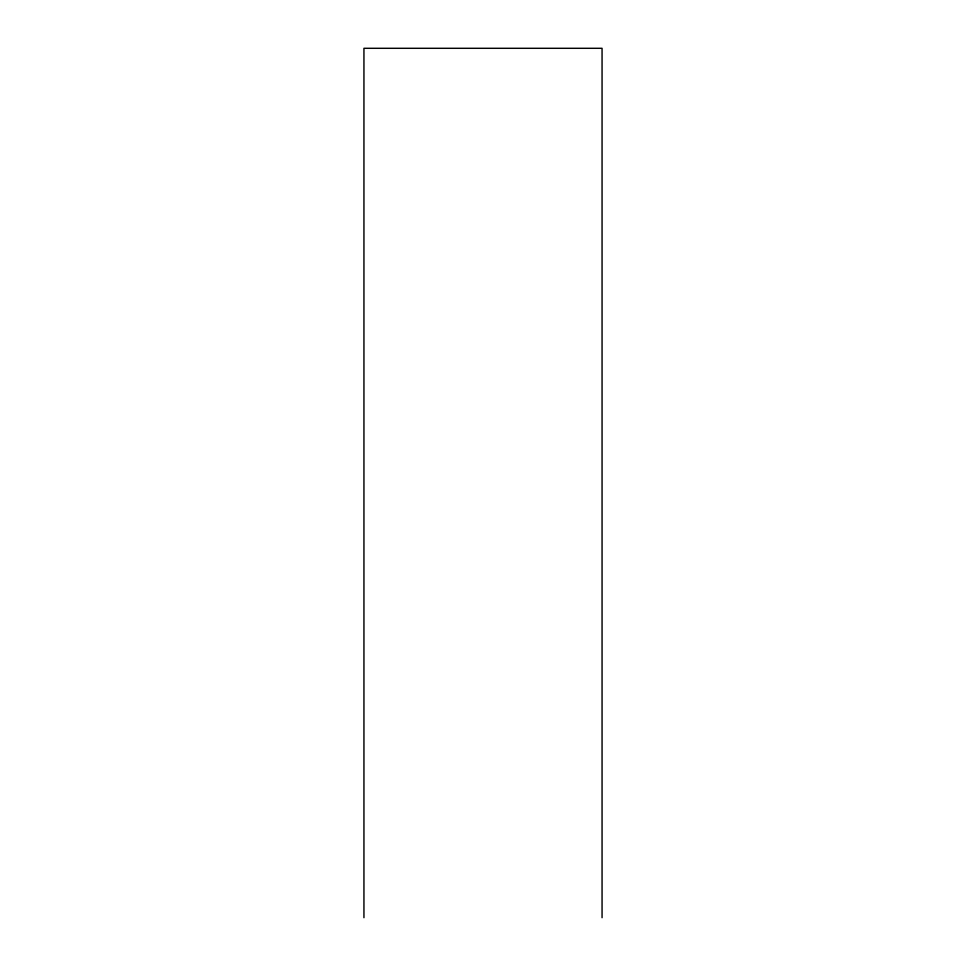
<?xml version="1.0" encoding="UTF-8"?>
<svg xmlns="http://www.w3.org/2000/svg" width="966" height="966" viewBox="0 0 966 966"><rect width="100%" height="100%" fill="white"/><g stroke="black" fill="none" stroke-linecap="round" stroke-linejoin="round"><path stroke-width="1.45" d="M602.06 917.7L602.06 48.3L363.94 48.3L363.94 917.7"/></g></svg>
